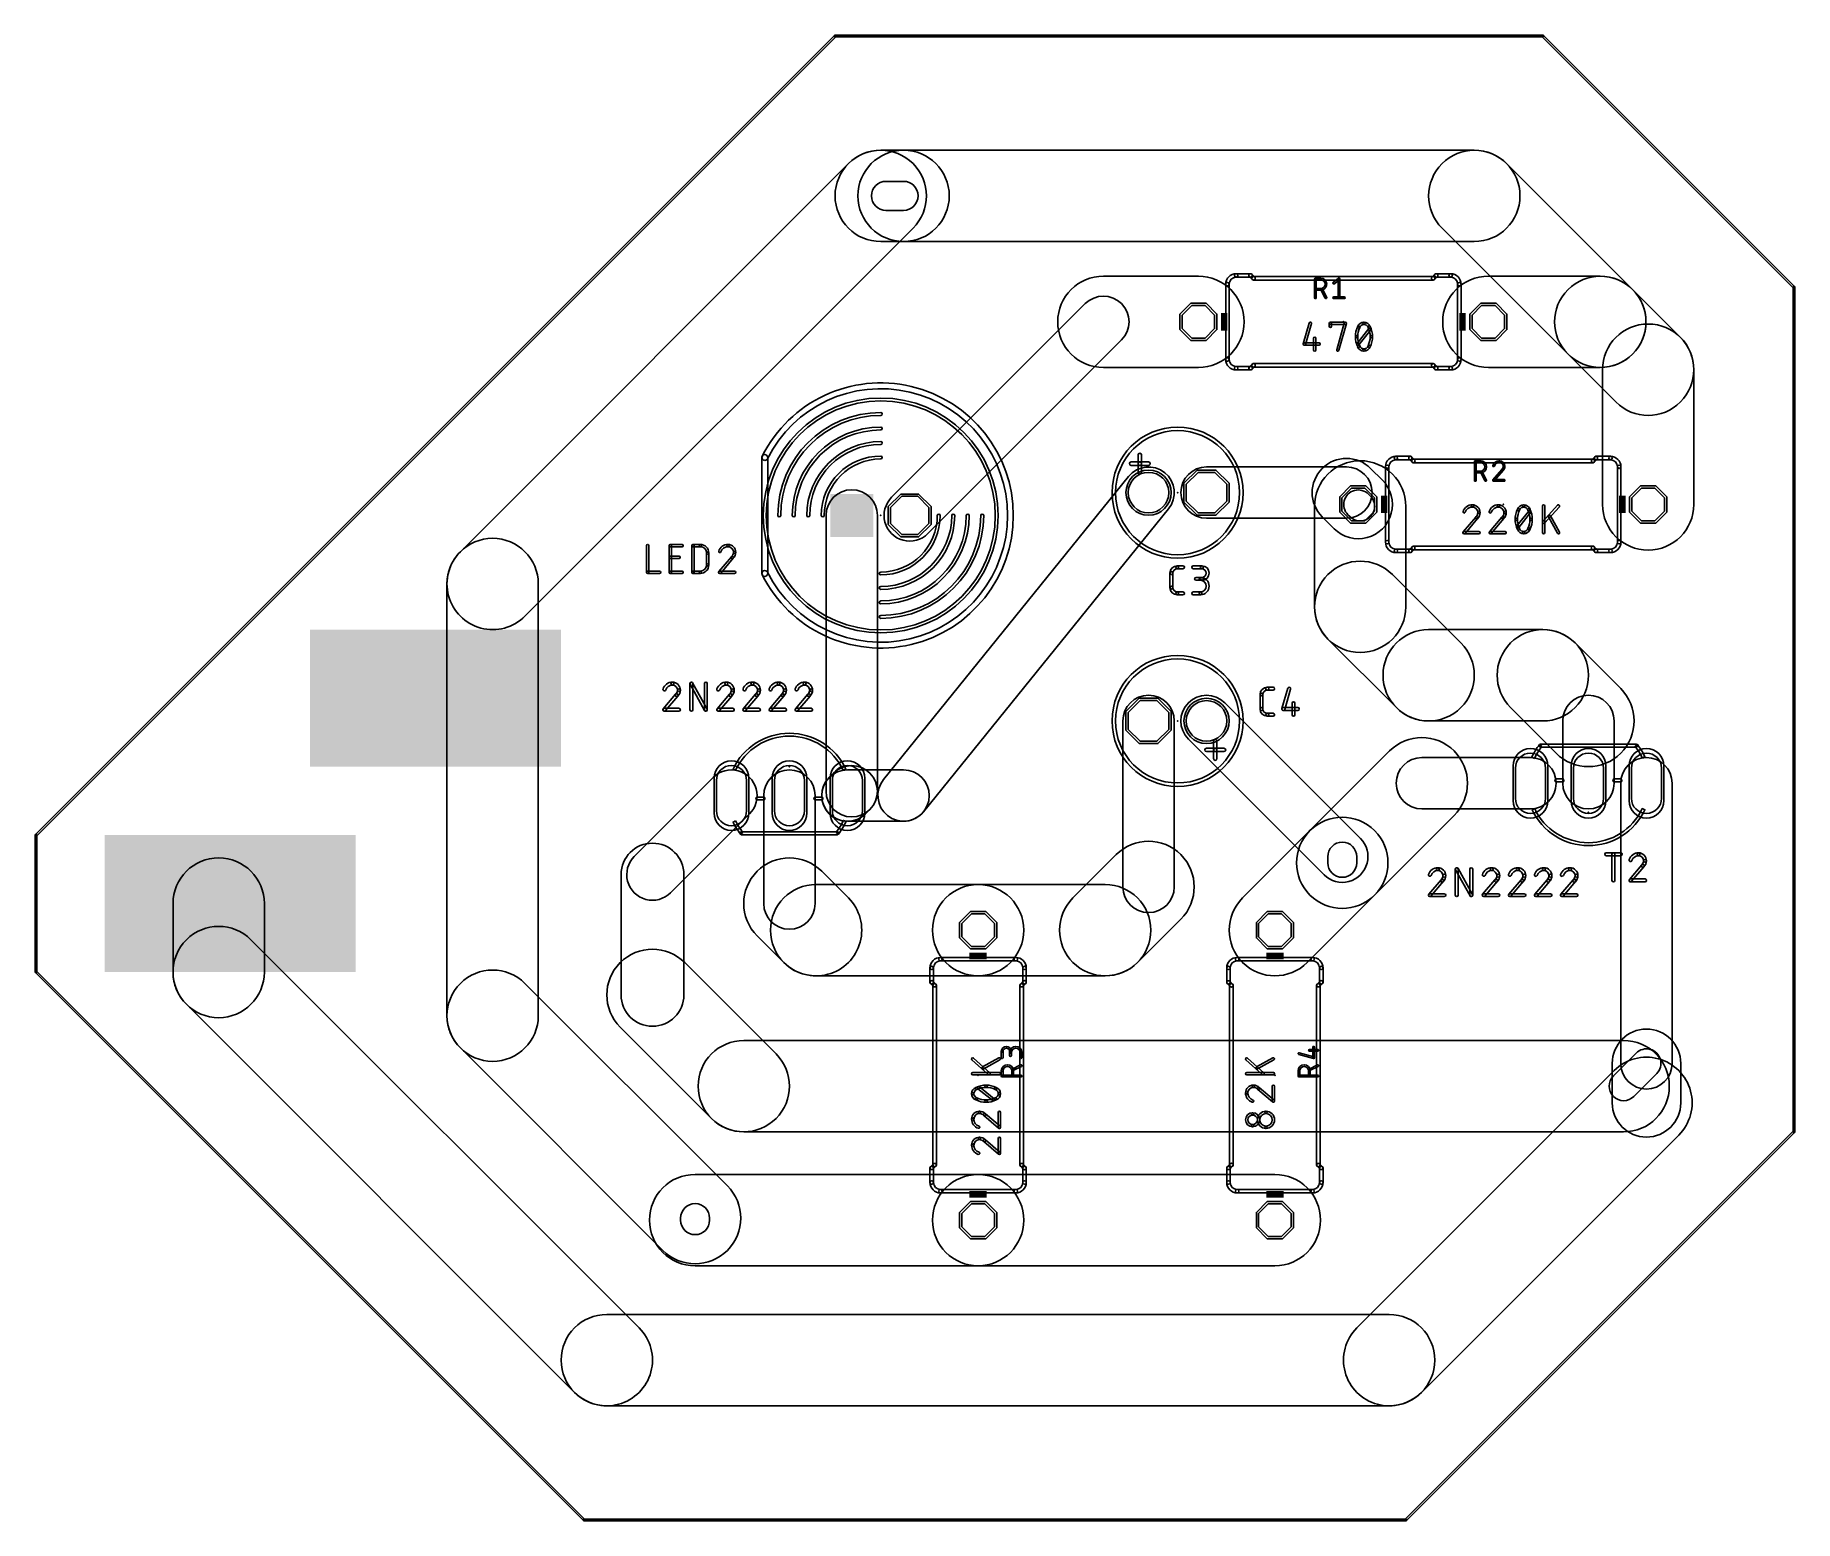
# Model space of a CAD drawing. Extents: x -24 to 53, y -17 to 48.
import ezdxf

# ---------------------------------------------------------------- set-up
doc = ezdxf.new("R2010")
doc.units = 0
for name, color, linetype in [('16', 132, 'CONTINUOUS'), ('17', 122, 'CONTINUOUS'), ('20', 31, 'CONTINUOUS'), ('21', 251, 'CONTINUOUS'), ('23', 53, 'CONTINUOUS'), ('25', 251, 'CONTINUOUS'), ('27', 251, 'CONTINUOUS'), ('29', 251, 'CONTINUOUS'), ('30', 251, 'CONTINUOUS')]:
    doc.layers.add(name, color=color, linetype=linetype)

# ---------------------------------------------------------------- blocks, each defined once
blk = doc.blocks.new('RECT')
blk.add_solid([(-0.5, -0.5), (0.5, -0.5), (-0.5, 0.5), (0.5, 0.5)])
blk = doc.blocks.new('ROUNDP')
blk.add_circle((0, 0), 0.5)
blk = doc.blocks.new('OCTAGONP')
blk.add_lwpolyline([(-0.5, -0.2071), (-0.5, 0.2071), (-0.2071, 0.5), (0.2071, 0.5), (0.5, 0.2071), (0.5, -0.2071), (0.2071, -0.5), (-0.2071, -0.5)], close=True)
blk = doc.blocks.new('SQUAREP')
blk.add_solid([(-0.5, -0.5), (0.5, -0.5), (-0.5, 0.5), (0.5, 0.5)])
blk = doc.blocks.new('LONGP100')
blk.add_lwpolyline([(-0.5, -0.5), (0.5, -0.5, 1), (0.5, 0.5), (-0.5, 0.5, 1)], format="xyb", close=True)

msp = doc.modelspace()

# ---------------------------------------------------------------- linework, layer by layer
at = {"layer": '16'}
for points in [[(11.5858, 42.4142), (-5.4142, 25.4142, 1), (-2.5858, 22.5858), (14.4142, 39.5858, 1)], [(14, 43), (13, 43, 1), (13, 39), (14, 39, 1)], [(39, 43), (14, 43, 1), (14, 39), (39, 39, 1)], [(37.5858, 39.5858), (43.1033, 34.0683, 1), (45.9317, 36.8967), (40.4142, 42.4142, 1)], [(13.228, 40.365), (14, 40.365, 1), (14, 41.635), (13.228, 41.635, 1)], [(26.9145, 37.4825), (22.7525, 37.4825, 1), (22.7525, 33.4825), (26.9145, 33.4825, 1)], [(39.6145, 33.4825), (44.5175, 33.4825, 1), (44.5175, 37.4825), (39.6145, 37.4825, 1)], [(43.1033, 34.0683), (45.2003, 31.9713, 1), (48.0287, 34.7997), (45.9317, 36.8967, 1)], [(21.957, 36.278), (13.4745, 27.7955, 1), (15.0655, 26.2045), (23.548, 34.687, 1)], [(44.6145, 33.3855), (44.6145, 27.4825, 1), (48.6145, 27.4825), (48.6145, 33.3855, 1)], [(32.3363, 26.9393), (32.8538, 26.4218, 1), (34.9752, 28.5432), (34.4577, 29.0607, 1)], [(32, 27.397), (32, 23, 1), (36, 23), (36, 27.397, 1)], [(14.8748, 14.0226), (25.6048, 27.2926, 1), (23.8552, 28.7074), (13.1252, 15.4374, 1)], [(27.27, 26.875), (33.397, 26.875, 1), (33.397, 29.125), (27.27, 29.125, 1)], [(10.605, 27), (10.605, 14.92, 1), (12.855, 14.92), (12.855, 27, 1)], [(33.4655, 27.0335), (33.551, 26.948, 1), (34.449, 27.846), (34.3635, 27.9315, 1)], [(-6, 24), (-6, 5.088, 1), (-2, 5.088), (-2, 24, 1)], [(32.5858, 21.5858), (35.5858, 18.5858, 1), (38.4142, 21.4142), (35.4142, 24.4142, 1)], [(37, 18), (42, 18, 1), (42, 22), (37, 22, 1)], [(45.4142, 19.4142), (43.4142, 21.4142, 1), (40.5858, 18.5858), (42.5858, 16.5858, 1)], [(23.605, 18), (23.605, 10.73, 1), (25.855, 10.73), (25.855, 18, 1)], [(26.4745, 17.2045), (32.4205, 11.2585, 1), (34.0115, 12.8495), (28.0655, 18.7955, 1)], [(45.125, 15.27), (45.125, 18, 1), (42.875, 18), (42.875, 15.27, 1)], [(34.6302, 10.3698), (38.1162, 13.8558, 1), (35.2878, 16.6842), (31.8018, 13.1982, 1)], [(36.702, 14.145), (41.46, 14.145, 1), (41.46, 16.395), (36.702, 16.395, 1)], [(45.415, 15.27), (45.415, 3, 1), (47.665, 3), (47.665, 15.27, 1)], [(5.6645, 15.5255), (2.2045, 12.0655, 1), (3.7955, 10.4745), (7.2555, 13.9345, 1)], [(7.875, 14.73), (7.875, 10, 1), (10.125, 10), (10.125, 14.73, 1)], [(10.9345, 15.7155), (10.7445, 15.5255, 1), (12.3355, 13.9345), (12.5255, 14.1245, 1)], [(11.54, 13.605), (14, 13.605, 1), (14, 15.855), (11.54, 15.855, 1)], [(31.6787, 7.4183), (34.6302, 10.3698, 1), (31.8018, 13.1982), (28.8503, 10.2467, 1)], [(1.625, 11.27), (1.625, 6, 1), (4.375, 6), (4.375, 11.27, 1)], [(23.3158, 12.1442), (21.4183, 10.2467, 1), (24.2467, 7.4183), (26.1442, 9.3158, 1)], [(32.581, 12.054), (32.581, 11.784, 1), (33.851, 11.784), (33.851, 12.054, 1)], [(-14, 7), (-14, 10, 1), (-18, 10), (-18, 7, 1)], [(7.5858, 8.5858), (8.7533, 7.4183, 1), (11.5817, 10.2467), (10.4142, 11.4142, 1)], [(10.1675, 6.8325), (17.2645, 6.8325, 1), (17.2645, 10.8325), (10.1675, 10.8325, 1)], [(22.8325, 10.8325), (17.2645, 10.8325, 1), (17.2645, 6.8325), (22.8325, 6.8325, 1)], [(2.4142, -8.5858), (-14.5858, 8.4142, 1), (-17.4142, 5.5858), (-0.4142, -11.4142, 1)], [(1.5858, 4.5858), (5.5858, 0.5858, 1), (8.4142, 3.4142), (4.4142, 7.4142, 1)], [(-5.4142, 3.6738), (3.4533, -5.1937, 1), (6.2817, -2.3653), (-2.5858, 6.5022, 1)], [(7, 0), (45.54, 0, 1), (45.54, 4), (7, 4, 1)], [(45.04, 3), (45.04, 1.27, 1), (48.04, 1.27), (48.04, 3, 1)], [(45.1258, 2.6842), (33.8558, -8.5858, 1), (36.6842, -11.4142), (47.9542, -0.1442, 1)], [(45.989, 1.551), (46.989, 2.551, 1), (46.091, 3.449), (45.091, 2.449, 1)], [(4.8675, -5.8675), (17.2645, -5.8675, 1), (17.2645, -1.8675), (4.8675, -1.8675, 1)], [(30.2645, -1.8675), (17.2645, -1.8675, 1), (17.2645, -5.8675), (30.2645, -5.8675, 1)], [(4.2325, -3.7795), (4.2325, -3.8675, 1), (5.5025, -3.8675), (5.5025, -3.7795, 1)], [(35.27, -8), (1, -8, 1), (1, -12), (35.27, -12, 1)]]:
    msp.add_lwpolyline(points, format="xyb", close=True, dxfattribs=at)
at = {"layer": '20'}
for points in [[(10.9731, 48.0269), (-24.0269, 13.0269, 1), (-23.9731, 12.9731), (11.0269, 47.9731, 1)], [(42, 48.0381), (11, 48.0381, 1), (11, 47.9619), (42, 47.9619, 1)], [(53.0269, 37.0269), (42.0269, 48.0269, 1), (41.9731, 47.9731), (52.9731, 36.9731, 1)], [(53.0381, 0), (53.0381, 37, 1), (52.9619, 37), (52.9619, 0, 1)], [(-24.0381, 13), (-24.0381, 7, 1), (-23.9619, 7), (-23.9619, 13, 1)], [(-24.0269, 6.9731), (-0.0269, -17.0269, 1), (0.0269, -16.9731), (-23.9731, 7.0269, 1)], [(36.0269, -17.0269), (53.0269, -0.0269, 1), (52.9731, 0.0269), (35.9731, -16.9731, 1)], [(0, -17.0381), (36, -17.0381, 1), (36, -16.9619), (0, -16.9619, 1)]]:
    msp.add_lwpolyline(points, format="xyb", close=True, dxfattribs=at)
at = {"layer": '21'}
for points in [[(28.5655, 37.4383, 1), (28.5655, 37.5907, 0.4142), (28.1083, 37.1335, 1), (28.2607, 37.1335, -0.4142)], [(28.1083, 37.1335), (28.1083, 33.8315, 1), (28.2607, 33.8315), (28.2607, 37.1335, 1)], [(28.5655, 37.4383), (29.2005, 37.4383, 1), (29.2005, 37.5907), (28.5655, 37.5907, 1)], [(29.3814, 37.4414), (29.2544, 37.5684, 1), (29.1466, 37.4606), (29.2736, 37.3336, 1)], [(29.3275, 37.3113), (37.2015, 37.3113, 1), (37.2015, 37.4637), (29.3275, 37.4637, 1)], [(37.2554, 37.3336), (37.3824, 37.4606, 1), (37.2746, 37.5684), (37.1476, 37.4414, 1)], [(37.9635, 37.5907), (37.3285, 37.5907, 1), (37.3285, 37.4383), (37.9635, 37.4383, 1)], [(38.2683, 37.1335, 1), (38.4207, 37.1335, 0.4142), (37.9635, 37.5907, 1), (37.9635, 37.4383, -0.4142)], [(38.4207, 33.8315), (38.4207, 37.1335, 1), (38.2683, 37.1335), (38.2683, 33.8315, 1)], [(28.2607, 33.8315, 1), (28.1083, 33.8315, 0.4142), (28.5655, 33.3743, 1), (28.5655, 33.5267, -0.4142)], [(28.5655, 33.3743), (29.2005, 33.3743, 1), (29.2005, 33.5267), (28.5655, 33.5267, 1)], [(29.2736, 33.6314), (29.1466, 33.5044, 1), (29.2544, 33.3966), (29.3814, 33.5236, 1)], [(29.3275, 33.5013), (37.2015, 33.5013, 1), (37.2015, 33.6537), (29.3275, 33.6537, 1)], [(37.1476, 33.5236), (37.2746, 33.3966, 1), (37.3824, 33.5044), (37.2554, 33.6314, 1)], [(37.9635, 33.5267), (37.3285, 33.5267, 1), (37.3285, 33.3743), (37.9635, 33.3743, 1)], [(37.9635, 33.5267, 1), (37.9635, 33.3743, 0.4142), (38.4207, 33.8315, 1), (38.2683, 33.8315, -0.4142)], [(8.0336, 24.5168, 1), (7.8064, 24.4032, 4.2361), (7.8064, 29.5968, 1), (8.0336, 29.4832, -4.2361)], [(13, 31.3815, 1), (13, 31.5085, 0.4142), (8.4915, 27, 1), (8.6185, 27, -0.4142)], [(13, 30.7465, 1), (13, 30.8735, 0.4142), (9.1265, 27, 1), (9.2535, 27, -0.4142)], [(13, 30.1115, 1), (13, 30.2385, 0.4142), (9.7615, 27, 1), (9.8885, 27, -0.4142)], [(8.047, 24.46), (8.047, 29.54, 1), (7.793, 29.54), (7.793, 24.46, 1)], [(13, 29.4765, 1), (13, 29.6035, 0.4142), (10.3965, 27, 1), (10.5235, 27, -0.4142)], [(23.968, 29.1938), (24.349, 29.1938, 1), (24.349, 29.3462), (23.968, 29.3462, 1)], [(24.4252, 29.27), (24.4252, 29.651, 1), (24.2728, 29.651), (24.2728, 29.27, 1)], [(24.4252, 28.889), (24.4252, 29.27, 1), (24.2728, 29.27), (24.2728, 28.889, 1)], [(24.349, 29.1938), (24.73, 29.1938, 1), (24.73, 29.3462), (24.349, 29.3462, 1)], [(35.5655, 29.4383, 1), (35.5655, 29.5907, 0.4142), (35.1083, 29.1335, 1), (35.2607, 29.1335, -0.4142)], [(35.5655, 29.4383), (36.2005, 29.4383, 1), (36.2005, 29.5907), (35.5655, 29.5907, 1)], [(36.3814, 29.4414), (36.2544, 29.5684, 1), (36.1466, 29.4606), (36.2736, 29.3336, 1)], [(36.3275, 29.3113), (44.2015, 29.3113, 1), (44.2015, 29.4637), (36.3275, 29.4637, 1)], [(44.2554, 29.3336), (44.3824, 29.4606, 1), (44.2746, 29.5684), (44.1476, 29.4414, 1)], [(44.9635, 29.5907), (44.3285, 29.5907, 1), (44.3285, 29.4383), (44.9635, 29.4383, 1)], [(45.2683, 29.1335, 1), (45.4207, 29.1335, 0.4142), (44.9635, 29.5907, 1), (44.9635, 29.4383, -0.4142)], [(35.1083, 29.1335), (35.1083, 25.8315, 1), (35.2607, 25.8315), (35.2607, 29.1335, 1)], [(45.4207, 25.8315), (45.4207, 29.1335, 1), (45.2683, 29.1335), (45.2683, 25.8315, 1)], [(13, 22.6185, 1), (13, 22.4915, 0.4142), (17.5085, 27, 1), (17.3815, 27, -0.4142)], [(13, 23.2535, 1), (13, 23.1265, 0.4142), (16.8735, 27, 1), (16.7465, 27, -0.4142)], [(13, 23.8885, 1), (13, 23.7615, 0.4142), (16.2385, 27, 1), (16.1115, 27, -0.4142)], [(13, 24.5235, 1), (13, 24.3965, 0.4142), (15.6035, 27, 1), (15.4765, 27, -0.4142)], [(35.2607, 25.8315, 1), (35.1083, 25.8315, 0.4142), (35.5655, 25.3743, 1), (35.5655, 25.5267, -0.4142)], [(35.5655, 25.3743), (36.2005, 25.3743, 1), (36.2005, 25.5267), (35.5655, 25.5267, 1)], [(36.2736, 25.6314), (36.1466, 25.5044, 1), (36.2544, 25.3966), (36.3814, 25.5236, 1)], [(36.3275, 25.5013), (44.2015, 25.5013, 1), (44.2015, 25.6537), (36.3275, 25.6537, 1)], [(44.1476, 25.5236), (44.2746, 25.3966, 1), (44.3824, 25.5044), (44.2554, 25.6314, 1)], [(44.9635, 25.5267), (44.3285, 25.5267, 1), (44.3285, 25.3743), (44.9635, 25.3743, 1)], [(44.9635, 25.5267, 1), (44.9635, 25.3743, 0.4142), (45.4207, 25.8315, 1), (45.2683, 25.8315, -0.4142)], [(11.3555, 15.8389), (11.4705, 15.8929, 0.6345), (6.5295, 15.8929), (6.6445, 15.8389, -0.6345)], [(27.5748, 17.111), (27.5748, 16.73, 1), (27.7272, 16.73), (27.7272, 17.111, 1)], [(41.9549, 16.8817), (41.8551, 16.9603, 0.0595), (41.5176, 16.4083), (41.633, 16.3553, -0.0595)], [(46.095, 16.9845), (41.905, 16.9845, 1), (41.905, 16.8575), (46.095, 16.8575, 1)], [(46.356, 16.3789), (46.471, 16.4329, 0.057), (46.1449, 16.9603), (46.0451, 16.8817, -0.057)], [(27.651, 16.8062), (27.27, 16.8062, 1), (27.27, 16.6538), (27.651, 16.6538, 1)], [(28.032, 16.8062), (27.651, 16.8062, 1), (27.651, 16.6538), (28.032, 16.6538, 1)], [(27.5748, 16.73), (27.5748, 16.349, 1), (27.7272, 16.349), (27.7272, 16.73, 1)], [(42.596, 15.3335), (42.864, 15.3335, 1), (42.864, 15.4605), (42.596, 15.4605, 1)], [(45.136, 15.3335), (45.404, 15.3335, 1), (45.404, 15.4605), (45.136, 15.4605, 1)], [(7.864, 14.6665), (7.596, 14.6665, 1), (7.596, 14.5395), (7.864, 14.5395, 1)], [(10.404, 14.6665), (10.136, 14.6665, 1), (10.136, 14.5395), (10.404, 14.5395, 1)], [(41.6445, 14.1611), (41.5295, 14.1071, 0.6345), (46.4705, 14.1071), (46.3555, 14.1611, -0.6345)], [(6.644, 13.6211), (6.529, 13.5671, 0.057), (6.8551, 13.0397), (6.9549, 13.1183, -0.057)], [(6.905, 13.0155), (11.095, 13.0155, 1), (11.095, 13.1425), (6.905, 13.1425, 1)], [(11.0451, 13.1183), (11.1449, 13.0397, 0.0595), (11.4824, 13.5917), (11.367, 13.6447, -0.0595)], [(15.6135, 7.4863, 1), (15.6135, 7.6387, 0.4142), (15.1563, 7.1815, 1), (15.3087, 7.1815, -0.4142)], [(15.1563, 7.1815), (15.1563, 6.5465, 1), (15.3087, 6.5465), (15.3087, 7.1815, 1)], [(18.9155, 7.6387), (15.6135, 7.6387, 1), (15.6135, 7.4863), (18.9155, 7.4863, 1)], [(19.2203, 7.1815, 1), (19.3727, 7.1815, 0.4142), (18.9155, 7.6387, 1), (18.9155, 7.4863, -0.4142)], [(19.2203, 7.1815), (19.2203, 6.5465, 1), (19.3727, 6.5465), (19.3727, 7.1815, 1)], [(28.6135, 7.4863, 1), (28.6135, 7.6387, 0.4142), (28.1563, 7.1815, 1), (28.3087, 7.1815, -0.4142)], [(28.1563, 7.1815), (28.1563, 6.5465, 1), (28.3087, 6.5465), (28.3087, 7.1815, 1)], [(31.9155, 7.6387), (28.6135, 7.6387, 1), (28.6135, 7.4863), (31.9155, 7.4863, 1)], [(32.2203, 7.1815, 1), (32.3727, 7.1815, 0.4142), (31.9155, 7.6387, 1), (31.9155, 7.4863, -0.4142)], [(32.2203, 7.1815), (32.2203, 6.5465, 1), (32.3727, 6.5465), (32.3727, 7.1815, 1)], [(15.4134, 6.4734), (15.2864, 6.6004, 1), (15.1786, 6.4926), (15.3056, 6.3656, 1)], [(15.2833, 6.4195), (15.2833, -1.4545, 1), (15.4357, -1.4545), (15.4357, 6.4195, 1)], [(19.2234, 6.3656), (19.3504, 6.4926, 1), (19.2426, 6.6004), (19.1156, 6.4734, 1)], [(19.0933, 6.4195), (19.0933, -1.4545, 1), (19.2457, -1.4545), (19.2457, 6.4195, 1)], [(28.4134, 6.4734), (28.2864, 6.6004, 1), (28.1786, 6.4926), (28.3056, 6.3656, 1)], [(28.2833, 6.4195), (28.2833, -1.4545, 1), (28.4357, -1.4545), (28.4357, 6.4195, 1)], [(32.2234, 6.3656), (32.3504, 6.4926, 1), (32.2426, 6.6004), (32.1156, 6.4734, 1)], [(32.0933, 6.4195), (32.0933, -1.4545, 1), (32.2457, -1.4545), (32.2457, 6.4195, 1)], [(15.3056, -1.4006), (15.1786, -1.5276, 1), (15.2864, -1.6354), (15.4134, -1.5084, 1)], [(15.3087, -2.2165), (15.3087, -1.5815, 1), (15.1563, -1.5815), (15.1563, -2.2165, 1)], [(19.1156, -1.5084), (19.2426, -1.6354, 1), (19.3504, -1.5276), (19.2234, -1.4006, 1)], [(19.3727, -2.2165), (19.3727, -1.5815, 1), (19.2203, -1.5815), (19.2203, -2.2165, 1)], [(28.3056, -1.4006), (28.1786, -1.5276, 1), (28.2864, -1.6354), (28.4134, -1.5084, 1)], [(28.3087, -2.2165), (28.3087, -1.5815, 1), (28.1563, -1.5815), (28.1563, -2.2165, 1)], [(32.1156, -1.5084), (32.2426, -1.6354, 1), (32.3504, -1.5276), (32.2234, -1.4006, 1)], [(32.3727, -2.2165), (32.3727, -1.5815, 1), (32.2203, -1.5815), (32.2203, -2.2165, 1)], [(15.3087, -2.2165, 1), (15.1563, -2.2165, 0.4142), (15.6135, -2.6737, 1), (15.6135, -2.5213, -0.4142)], [(18.9155, -2.5213, 1), (18.9155, -2.6737, 0.4142), (19.3727, -2.2165, 1), (19.2203, -2.2165, -0.4142)], [(28.3087, -2.2165, 1), (28.1563, -2.2165, 0.4142), (28.6135, -2.6737, 1), (28.6135, -2.5213, -0.4142)], [(31.9155, -2.5213, 1), (31.9155, -2.6737, 0.4142), (32.3727, -2.2165, 1), (32.2203, -2.2165, -0.4142)], [(15.6135, -2.6737), (18.9155, -2.6737, 1), (18.9155, -2.5213), (15.6135, -2.5213, 1)], [(28.6135, -2.6737), (31.9155, -2.6737, 1), (31.9155, -2.5213), (28.6135, -2.5213, 1)]]:
    msp.add_lwpolyline(points, format="xyb", close=True, dxfattribs=at)
for centre, radius in [((13, 27), 5.1435), ((13, 27), 5.0165), ((26, 28), 2.8702), ((26, 28), 2.7178), ((26, 18), 2.8702), ((26, 18), 2.7178)]:
    msp.add_circle(centre, radius, dxfattribs=at)
at = {"layer": '23'}
for p in [(33.2645, 35.4825), (26, 28), (13, 27), (40.2645, 27.4825), (26, 18), (9, 16), (44, 14), (17.2645, 2.4825), (30.2645, 2.4825)]:
    msp.add_point(p, dxfattribs=at)
at = {"layer": '25'}
for points in [[(32.0787, 36.5366), (32.0787, 37.3604, 1), (32.0025, 37.3604), (32.0025, 36.5366, 1)], [(32.0406, 37.3223), (32.2694, 37.3223, 1), (32.2694, 37.3985), (32.0406, 37.3985, 1)], [(32.2694, 36.9408, 1), (32.2694, 36.8646, 1), (32.2694, 37.3985, 1), (32.2694, 37.3223, -1)], [(32.869, 37.1476), (33.0979, 37.3306, 1), (33.0503, 37.3902), (32.8214, 37.2071, 1)], [(33.036, 37.3604), (33.036, 36.5366, 1), (33.1122, 36.5366), (33.1122, 37.3604, 1)], [(32.2694, 36.9408), (32.0406, 36.9408, 1), (32.0406, 36.8646), (32.2694, 36.8646, 1)], [(32.5323, 36.5536), (32.3493, 36.9198, 1), (32.2811, 36.8857), (32.4642, 36.5196, 1)], [(32.8452, 36.4985), (33.3029, 36.4985, 1), (33.3029, 36.5747), (32.8452, 36.5747, 1)], [(39.0787, 28.5366), (39.0787, 29.3604, 1), (39.0025, 29.3604), (39.0025, 28.5366, 1)], [(39.0406, 29.3223), (39.2694, 29.3223, 1), (39.2694, 29.3985), (39.0406, 29.3985, 1)], [(39.2694, 28.9408, 1), (39.2694, 28.8646, 1), (39.2694, 29.3985, 1), (39.2694, 29.3223, -1)], [(40.0969, 29.3223, 1), (40.0969, 29.3985, 0.3252), (39.809, 29.1891, 1), (39.8815, 29.1656, -0.3252)], [(40.2648, 29.1545, 1), (40.341, 29.1545, 0.4142), (40.0969, 29.3985, 1), (40.0969, 29.3223, -0.4142)], [(39.2694, 28.9408), (39.0406, 28.9408, 1), (39.0406, 28.8646), (39.2694, 28.8646, 1)], [(39.5323, 28.5536), (39.3493, 28.9198, 1), (39.2811, 28.8857), (39.4642, 28.5196, 1)], [(40.2052, 29.0189), (39.8162, 28.5613, 1), (39.8743, 28.5119), (40.2633, 28.9696, 1)], [(39.8452, 28.4985), (40.3029, 28.4985, 1), (40.3029, 28.5747), (39.8452, 28.5747, 1)], [(40.208, 29.0219, 1), (40.2605, 28.9667, 0.2053), (40.341, 29.1544, 1), (40.2648, 29.1545, -0.2053)], [(2.7393, 25.6792), (2.7393, 24.5108, 1), (2.8409, 24.5108), (2.8409, 25.6792, 1)], [(3.8315, 24.5108), (3.8315, 25.6792, 1), (3.7299, 25.6792), (3.7299, 24.5108, 1)], [(3.7807, 25.6284), (4.2999, 25.6284, 1), (4.2999, 25.73), (3.7807, 25.73, 1)], [(4.8198, 24.5108), (4.8198, 25.6792, 1), (4.7182, 25.6792), (4.7182, 24.5108, 1)], [(4.769, 25.6284), (5.0935, 25.6284, 1), (5.0935, 25.73), (4.769, 25.73, 1)], [(5.3673, 25.3546, 1), (5.4689, 25.3546, 0.4142), (5.0935, 25.73, 1), (5.0935, 25.6284, -0.4142)], [(6.3071, 25.6284, 1), (6.3071, 25.73, 0.3252), (5.9018, 25.4352, 1), (5.9984, 25.4039, -0.3252)], [(6.5484, 25.3871, 1), (6.65, 25.3871, 0.4142), (6.3071, 25.73, 1), (6.3071, 25.6284, -0.4142)], [(6.4668, 25.1967, 1), (6.5369, 25.1231, 0.2053), (6.65, 25.3871, 1), (6.5484, 25.3871, -0.2053)], [(3.7807, 25.1091), (4.1701, 25.1091, 1), (4.1701, 25.2107), (3.7807, 25.2107, 1)], [(5.0935, 24.5616, 1), (5.0935, 24.46, 0.4142), (5.4689, 24.8354, 1), (5.3673, 24.8354, -0.4142)], [(5.3673, 25.3546), (5.3673, 24.8354, 1), (5.4689, 24.8354), (5.4689, 25.3546, 1)], [(6.4631, 25.1928), (5.9114, 24.5437, 1), (5.9888, 24.4779), (6.5405, 25.127, 1)], [(25.9845, 24.667, 1), (25.9845, 24.794, 0.4142), (25.667, 24.4765, 1), (25.794, 24.4765, -0.4142)], [(25.9845, 24.667), (26.2385, 24.667, 1), (26.2385, 24.794), (25.9845, 24.794, 1)], [(26.6867, 24.667), (27.0677, 24.667, 1), (27.0677, 24.794), (26.6867, 24.794, 1)], [(27.0677, 24.286, 1), (27.0677, 24.159, 1), (27.0677, 24.794, 1), (27.0677, 24.667, -1)], [(2.7901, 24.46), (3.3093, 24.46, 1), (3.3093, 24.5616), (2.7901, 24.5616, 1)], [(4.2999, 24.5616), (3.7807, 24.5616, 1), (3.7807, 24.46), (4.2999, 24.46, 1)], [(5.0935, 24.5616), (4.769, 24.5616, 1), (4.769, 24.46), (5.0935, 24.46, 1)], [(5.9501, 24.46), (6.5992, 24.46, 1), (6.5992, 24.5616), (5.9501, 24.5616, 1)], [(25.794, 23.8415), (25.794, 24.4765, 1), (25.667, 24.4765), (25.667, 23.8415, 1)], [(25.794, 23.8415, 1), (25.667, 23.8415, 0.4142), (25.9845, 23.524, 1), (25.9845, 23.651, -0.4142)], [(27.0677, 24.286), (26.8137, 24.286, 1), (26.8137, 24.159), (27.0677, 24.159, 1)], [(27.0042, 23.651, 1), (27.0042, 23.524, 1), (27.0042, 24.286, 1), (27.0042, 24.159, -1)], [(26.2385, 23.651), (25.9845, 23.651, 1), (25.9845, 23.524), (26.2385, 23.524, 1)], [(26.6867, 23.524), (27.0042, 23.524, 1), (27.0042, 23.651), (26.6867, 23.651, 1)], [(29.9323, 19.349, 1), (29.9323, 19.476, 0.4142), (29.6148, 19.1585, 1), (29.7418, 19.1585, -0.4142)], [(29.9323, 19.349), (30.1863, 19.349, 1), (30.1863, 19.476), (29.9323, 19.476, 1)], [(30.8274, 19.4299), (30.5734, 18.5409, 1), (30.6956, 18.5061), (30.9496, 19.3951, 1)], [(29.7418, 18.5235), (29.7418, 19.1585, 1), (29.6148, 19.1585), (29.6148, 18.5235, 1)], [(29.7418, 18.5235, 1), (29.6148, 18.5235, 0.4142), (29.9323, 18.206, 1), (29.9323, 18.333, -0.4142)], [(30.6345, 18.46), (31.2695, 18.46, 1), (31.2695, 18.587), (30.6345, 18.587, 1)], [(31.0155, 18.7775), (31.0155, 18.2695, 1), (31.1425, 18.2695), (31.1425, 18.7775, 1)], [(30.1863, 18.333), (29.9323, 18.333, 1), (29.9323, 18.206), (30.1863, 18.206, 1)], [(44.7747, 12.095), (45.4097, 12.095, 1), (45.4097, 12.222), (44.7747, 12.222, 1)], [(45.1557, 11.0155), (45.1557, 12.1585, 1), (45.0287, 12.1585), (45.0287, 11.0155, 1)], [(46.1907, 12.095, 1), (46.1908, 12.222, 0.3252), (45.7811, 11.9241, 1), (45.9019, 11.8849, -0.3252)], [(46.3329, 11.6916), (45.7931, 11.0566, 1), (45.8899, 10.9744), (46.4296, 11.6094, 1)], [(46.413, 11.8727, 1), (46.54, 11.8727, 0.4142), (46.1908, 12.222, 1), (46.1908, 12.095, -0.4142)], [(46.3375, 11.6965, 1), (46.425, 11.6045, 0.2053), (46.54, 11.8728, 1), (46.413, 11.8727, -0.2053)], [(45.8415, 10.952), (46.4765, 10.952, 1), (46.4765, 11.079), (45.8415, 11.079, 1)], [(18.6466, 3.5233, 1), (18.7228, 3.5233, 1), (18.2805, 3.5233, 1), (18.3567, 3.5233, -1)], [(18.3567, 3.2487), (18.3567, 3.5233, 1), (18.2805, 3.5233), (18.2805, 3.2487, 1)], [(19.1043, 3.4776, 1), (19.1805, 3.4776, 1), (18.6466, 3.4776, 1), (18.7228, 3.4776, -1)], [(18.6466, 3.5233), (18.6466, 3.3403, 1), (18.7228, 3.3403), (18.7228, 3.5233, 1)], [(19.1805, 3.2487), (19.1805, 3.4776, 1), (19.1043, 3.4776), (19.1043, 3.2487, 1)], [(31.3081, 3.3952), (31.9489, 3.2121, 1), (31.9698, 3.2854), (31.3291, 3.4684, 1)], [(31.7763, 3.531), (32.1424, 3.531, 1), (32.1424, 3.6072), (31.7763, 3.6072, 1)], [(31.9974, 3.2487), (31.9974, 3.7064, 1), (31.9212, 3.7064), (31.9212, 3.2487, 1)], [(18.7382, 2.6729, 1), (18.8144, 2.6729, 1), (18.2805, 2.6729, 1), (18.3567, 2.6729, -1)], [(18.3567, 2.4441), (18.3567, 2.6729, 1), (18.2805, 2.6729), (18.2805, 2.4441, 1)], [(19.1424, 2.4822), (18.3186, 2.4822, 1), (18.3186, 2.406), (19.1424, 2.406, 1)], [(19.1254, 2.9358), (18.7592, 2.7528, 1), (18.7933, 2.6846), (19.1594, 2.8677, 1)], [(18.7382, 2.6729), (18.7382, 2.4441, 1), (18.8144, 2.4441), (18.8144, 2.6729, 1)], [(31.7382, 2.6729, 1), (31.8144, 2.6729, 1), (31.2805, 2.6729, 1), (31.3567, 2.6729, -1)], [(31.3567, 2.4441), (31.3567, 2.6729, 1), (31.2805, 2.6729), (31.2805, 2.4441, 1)], [(32.1424, 2.4822), (31.3186, 2.4822, 1), (31.3186, 2.406), (32.1424, 2.406, 1)], [(32.1254, 2.9358), (31.7592, 2.7528, 1), (31.7933, 2.6846), (32.1594, 2.8677, 1)], [(31.7382, 2.6729), (31.7382, 2.4441, 1), (31.8144, 2.4441), (31.8144, 2.6729, 1)]]:
    msp.add_lwpolyline(points, format="xyb", close=True, dxfattribs=at)
at = {"layer": '27'}
for points in [[(31.7641, 35.4297), (31.5045, 34.5209, 1), (31.6021, 34.493), (31.8618, 35.4017, 1)], [(32.7471, 35.2859), (32.7471, 35.4157, 1), (32.6455, 35.4157), (32.6455, 35.2859, 1)], [(32.6963, 35.3649), (33.3454, 35.3649, 1), (33.3454, 35.4665), (32.6963, 35.4665, 1)], [(33.2965, 35.4293), (32.9719, 34.2609, 1), (33.0698, 34.2337), (33.3944, 35.4021, 1)], [(34.1638, 35.3649, 1), (34.1638, 35.4665, 0.3205), (33.8886, 35.2699, 1), (33.9847, 35.2369, -0.3205)], [(34.343, 35.2369, 1), (34.4391, 35.2699, 0.3205), (34.1638, 35.4665, 1), (34.1638, 35.3649, -0.3205)], [(31.9569, 34.7666), (31.9569, 34.2473, 1), (32.0585, 34.2473), (32.0585, 34.7666, 1)], [(33.9823, 35.2312, 1), (33.891, 35.2757, 0.1139), (33.7885, 34.8315, 1), (33.8901, 34.8315, -0.1139)], [(33.8901, 34.8315, 1), (33.7885, 34.8315, 0.1139), (33.891, 34.3873, 1), (33.9823, 34.4318, -0.1139)], [(33.9439, 34.4752), (34.4632, 35.1243, 1), (34.3838, 35.1878), (33.8645, 34.5387, 1)], [(34.4376, 34.8315, 1), (34.5392, 34.8315, 0.1139), (34.4367, 35.2757, 1), (34.3454, 35.2312, -0.1139)], [(34.3454, 34.4318, 1), (34.4367, 34.3873, 0.1139), (34.5392, 34.8315, 1), (34.4376, 34.8315, -0.1139)], [(31.5533, 34.4561), (32.2024, 34.4561, 1), (32.2024, 34.5577), (31.5533, 34.5577, 1)], [(33.9847, 34.4261, 1), (33.8886, 34.3931, 0.3205), (34.1638, 34.1965, 1), (34.1638, 34.2981, -0.3205)], [(34.1638, 34.2981, 1), (34.1638, 34.1965, 0.3205), (34.4391, 34.3931, 1), (34.343, 34.4261, -0.3205)], [(38.9103, 27.3649, 1), (38.9103, 27.4665, 0.3252), (38.505, 27.1717, 1), (38.6016, 27.1404, -0.3252)], [(39.1516, 27.1236, 1), (39.2532, 27.1236, 0.4142), (38.9103, 27.4665, 1), (38.9103, 27.3649, -0.4142)], [(39.07, 26.9332, 1), (39.1401, 26.8596, 0.2053), (39.2532, 27.1236, 1), (39.1516, 27.1236, -0.2053)], [(40.0533, 27.3649, 1), (40.0533, 27.4665, 0.3252), (39.648, 27.1717, 1), (39.7446, 27.1404, -0.3252)], [(40.2946, 27.1236, 1), (40.3962, 27.1236, 0.4142), (40.0533, 27.4665, 1), (40.0533, 27.3649, -0.4142)], [(40.213, 26.9332, 1), (40.2831, 26.8596, 0.2053), (40.3962, 27.1236, 1), (40.2946, 27.1236, -0.2053)], [(40.9823, 27.2312, 1), (40.891, 27.2757, 0.1139), (40.7885, 26.8315, 1), (40.8901, 26.8315, -0.1139)], [(40.9439, 26.4752), (41.4632, 27.1243, 1), (41.3838, 27.1878), (40.8645, 26.5387, 1)], [(41.1638, 27.3649, 1), (41.1638, 27.4665, 0.3205), (40.8886, 27.2699, 1), (40.9847, 27.2369, -0.3205)], [(41.343, 27.2369, 1), (41.4391, 27.2699, 0.3205), (41.1638, 27.4665, 1), (41.1638, 27.3649, -0.3205)], [(41.4376, 26.8315, 1), (41.5392, 26.8315, 0.1139), (41.4367, 27.2757, 1), (41.3454, 27.2312, -0.1139)], [(42.0881, 26.2473), (42.0881, 27.4157, 1), (41.9865, 27.4157), (41.9865, 26.2473, 1)], [(42.6488, 27.4499), (41.9997, 26.7358, 1), (42.0749, 26.6675), (42.724, 27.3815, 1)], [(42.731, 26.2716), (42.3416, 26.9856, 1), (42.2524, 26.937), (42.6418, 26.223, 1)], [(39.0663, 26.9293), (38.5146, 26.2802, 1), (38.592, 26.2144), (39.1438, 26.8635, 1)], [(38.5533, 26.1965), (39.2024, 26.1965, 1), (39.2024, 26.2981), (38.5533, 26.2981, 1)], [(40.2093, 26.9293), (39.6576, 26.2802, 1), (39.735, 26.2144), (40.2867, 26.8635, 1)], [(39.6963, 26.1965), (40.3454, 26.1965, 1), (40.3454, 26.2981), (39.6963, 26.2981, 1)], [(40.8901, 26.8315, 1), (40.7885, 26.8315, 0.1139), (40.891, 26.3873, 1), (40.9823, 26.4318, -0.1139)], [(40.9847, 26.4261, 1), (40.8886, 26.3931, 0.3205), (41.1638, 26.1965, 1), (41.1638, 26.2981, -0.3205)], [(41.1638, 26.2981, 1), (41.1638, 26.1965, 0.3205), (41.4391, 26.3931, 1), (41.343, 26.4261, -0.3205)], [(41.3454, 26.4318, 1), (41.4367, 26.3873, 0.1139), (41.5392, 26.8315, 1), (41.4376, 26.8315, -0.1139)], [(3.8727, 19.571, 1), (3.8728, 19.698, 0.3252), (3.4631, 19.4001, 1), (3.5839, 19.3609, -0.3252)], [(4.095, 19.3488, 1), (4.222, 19.3488, 0.4142), (3.8728, 19.698, 1), (3.8728, 19.571, -0.4142)], [(4.0195, 19.1725, 1), (4.107, 19.0805, 0.2053), (4.222, 19.3488, 1), (4.095, 19.3487, -0.2053)], [(4.7681, 18.4915), (4.7681, 19.6345, 1), (4.6411, 19.6345), (4.6411, 18.4915, 1)], [(4.6491, 19.6037), (5.2841, 18.4607, 1), (5.3951, 18.5223), (4.7601, 19.6653, 1)], [(5.4031, 18.4915), (5.4031, 19.6345, 1), (5.2761, 19.6345), (5.2761, 18.4915, 1)], [(6.2349, 19.571, 1), (6.235, 19.698, 0.3252), (5.8253, 19.4001, 1), (5.9461, 19.3609, -0.3252)], [(6.4572, 19.3488, 1), (6.5842, 19.3488, 0.4142), (6.235, 19.698, 1), (6.235, 19.571, -0.4142)], [(6.3817, 19.1725, 1), (6.4692, 19.0805, 0.2053), (6.5842, 19.3488, 1), (6.4572, 19.3487, -0.2053)], [(7.3779, 19.571, 1), (7.378, 19.698, 0.3252), (6.9683, 19.4001, 1), (7.0891, 19.3609, -0.3252)], [(7.6002, 19.3488, 1), (7.7272, 19.3488, 0.4142), (7.378, 19.698, 1), (7.378, 19.571, -0.4142)], [(7.5247, 19.1725, 1), (7.6122, 19.0805, 0.2053), (7.7272, 19.3488, 1), (7.6002, 19.3487, -0.2053)], [(8.5209, 19.571, 1), (8.521, 19.698, 0.3252), (8.1113, 19.4001, 1), (8.2321, 19.3609, -0.3252)], [(8.7432, 19.3488, 1), (8.8702, 19.3488, 0.4142), (8.521, 19.698, 1), (8.521, 19.571, -0.4142)], [(8.6677, 19.1725, 1), (8.7552, 19.0805, 0.2053), (8.8702, 19.3488, 1), (8.7432, 19.3487, -0.2053)], [(9.6639, 19.571, 1), (9.664, 19.698, 0.3252), (9.2543, 19.4001, 1), (9.3751, 19.3609, -0.3252)], [(9.8862, 19.3488, 1), (10.0132, 19.3488, 0.4142), (9.6639, 19.698, 1), (9.6639, 19.571, -0.4142)], [(9.8107, 19.1725, 1), (9.8982, 19.0805, 0.2053), (10.0132, 19.3488, 1), (9.8862, 19.3487, -0.2053)], [(4.0149, 19.1676), (3.4751, 18.5326, 1), (3.5719, 18.4504), (4.1116, 19.0854, 1)], [(3.5235, 18.428), (4.1585, 18.428, 1), (4.1585, 18.555), (3.5235, 18.555, 1)], [(6.3771, 19.1676), (5.8373, 18.5326, 1), (5.9341, 18.4504), (6.4738, 19.0854, 1)], [(5.8857, 18.428), (6.5207, 18.428, 1), (6.5207, 18.555), (5.8857, 18.555, 1)], [(7.5201, 19.1676), (6.9803, 18.5326, 1), (7.0771, 18.4504), (7.6168, 19.0854, 1)], [(7.0287, 18.428), (7.6637, 18.428, 1), (7.6637, 18.555), (7.0287, 18.555, 1)], [(8.6631, 19.1676), (8.1233, 18.5326, 1), (8.2201, 18.4504), (8.7598, 19.0854, 1)], [(8.1717, 18.428), (8.8067, 18.428, 1), (8.8067, 18.555), (8.1717, 18.555, 1)], [(9.8061, 19.1676), (9.2663, 18.5326, 1), (9.3631, 18.4504), (9.9028, 19.0854, 1)], [(9.3147, 18.428), (9.9497, 18.428, 1), (9.9497, 18.555), (9.3147, 18.555, 1)], [(37.3995, 11.445, 1), (37.3996, 11.572, 0.3252), (36.9899, 11.2741, 1), (37.1107, 11.2349, -0.3252)], [(37.6218, 11.2228, 1), (37.7488, 11.2228, 0.4142), (37.3996, 11.572, 1), (37.3996, 11.445, -0.4142)], [(38.2949, 10.3655), (38.2949, 11.5085, 1), (38.1679, 11.5085), (38.1679, 10.3655, 1)], [(38.1759, 11.4777), (38.8109, 10.3347, 1), (38.9219, 10.3963), (38.2869, 11.5393, 1)], [(38.9299, 10.3655), (38.9299, 11.5085, 1), (38.8029, 11.5085), (38.8029, 10.3655, 1)], [(39.7617, 11.445, 1), (39.7618, 11.572, 0.3252), (39.3521, 11.2741, 1), (39.4729, 11.2349, -0.3252)], [(39.984, 11.2228, 1), (40.111, 11.2228, 0.4142), (39.7617, 11.572, 1), (39.7617, 11.445, -0.4142)], [(40.9047, 11.445, 1), (40.9048, 11.572, 0.3252), (40.4951, 11.2741, 1), (40.6159, 11.2349, -0.3252)], [(41.127, 11.2228, 1), (41.254, 11.2228, 0.4142), (40.9047, 11.572, 1), (40.9047, 11.445, -0.4142)], [(42.0477, 11.445, 1), (42.0478, 11.572, 0.3252), (41.6381, 11.2741, 1), (41.7589, 11.2349, -0.3252)], [(42.27, 11.2228, 1), (42.397, 11.2228, 0.4142), (42.0478, 11.572, 1), (42.0478, 11.445, -0.4142)], [(43.1907, 11.445, 1), (43.1908, 11.572, 0.3252), (42.7811, 11.2741, 1), (42.9019, 11.2349, -0.3252)], [(43.413, 11.2228, 1), (43.54, 11.2228, 0.4142), (43.1908, 11.572, 1), (43.1908, 11.445, -0.4142)], [(37.5417, 11.0416), (37.0019, 10.4066, 1), (37.0987, 10.3244), (37.6384, 10.9594, 1)], [(37.5463, 11.0465, 1), (37.6338, 10.9545, 0.2053), (37.7488, 11.2228, 1), (37.6218, 11.2227, -0.2053)], [(39.9039, 11.0416), (39.3641, 10.4066, 1), (39.4609, 10.3244), (40.0006, 10.9594, 1)], [(39.9085, 11.0465, 1), (39.996, 10.9545, 0.2053), (40.111, 11.2228, 1), (39.984, 11.2227, -0.2053)], [(41.0469, 11.0416), (40.5071, 10.4066, 1), (40.6039, 10.3244), (41.1436, 10.9594, 1)], [(41.0515, 11.0465, 1), (41.139, 10.9545, 0.2053), (41.254, 11.2228, 1), (41.127, 11.2227, -0.2053)], [(42.1899, 11.0416), (41.6501, 10.4066, 1), (41.7469, 10.3244), (42.2866, 10.9594, 1)], [(42.1945, 11.0465, 1), (42.282, 10.9545, 0.2053), (42.397, 11.2228, 1), (42.27, 11.2227, -0.2053)], [(43.3329, 11.0416), (42.7931, 10.4066, 1), (42.8899, 10.3244), (43.4296, 10.9594, 1)], [(43.3375, 11.0465, 1), (43.425, 10.9545, 0.2053), (43.54, 11.2228, 1), (43.413, 11.2227, -0.2053)], [(37.0503, 10.302), (37.6853, 10.302, 1), (37.6853, 10.429), (37.0503, 10.429, 1)], [(39.4125, 10.302), (40.0475, 10.302, 1), (40.0475, 10.429), (39.4125, 10.429, 1)], [(40.5555, 10.302), (41.1905, 10.302, 1), (41.1905, 10.429), (40.5555, 10.429, 1)], [(41.6985, 10.302), (42.3335, 10.302, 1), (42.3335, 10.429), (41.6985, 10.429, 1)], [(42.8415, 10.302), (43.4765, 10.302, 1), (43.4765, 10.429), (42.8415, 10.429, 1)], [(16.9951, 3.1561), (17.7092, 2.507, 1), (17.7775, 2.5822), (17.0635, 3.2313, 1)], [(18.1734, 3.2383), (17.4594, 2.8488, 1), (17.508, 2.7596), (18.222, 3.1491, 1)], [(28.9951, 3.1561), (29.7092, 2.507, 1), (29.7775, 2.5822), (29.0635, 3.2313, 1)], [(30.1734, 3.2383), (29.4594, 2.8488, 1), (29.508, 2.7596), (30.222, 3.1491, 1)], [(18.1977, 2.5954), (17.0293, 2.5954, 1), (17.0293, 2.4938), (18.1977, 2.4938, 1)], [(30.1977, 2.5954), (29.0293, 2.5954, 1), (29.0293, 2.4938), (30.1977, 2.4938, 1)], [(17.2081, 1.8502, 1), (17.1751, 1.9464, 0.3205), (16.9785, 1.6711, 1), (17.0801, 1.6711, -0.3205)], [(17.0801, 1.6711, 1), (16.9785, 1.6711, 0.3205), (17.1751, 1.3959, 1), (17.2081, 1.492, -0.3205)], [(17.6135, 1.9449, 1), (17.6135, 2.0465, 0.1139), (17.1693, 1.944, 1), (17.2138, 1.8526, -0.1139)], [(17.9698, 1.4511), (17.3207, 1.9704, 1), (17.2572, 1.8911), (17.9063, 1.3718, 1)], [(18.0132, 1.8526, 1), (18.0577, 1.944, 0.1139), (17.6135, 2.0465, 1), (17.6135, 1.9449, -0.1139)], [(18.1469, 1.6711, 1), (18.2485, 1.6711, 0.3205), (18.0519, 1.9464, 1), (18.0189, 1.8502, -0.3205)], [(18.0189, 1.492, 1), (18.0519, 1.3959, 0.3205), (18.2485, 1.6711, 1), (18.1469, 1.6711, -0.3205)], [(29.3214, 1.9449, 1), (29.3214, 2.0465, 0.4142), (28.9785, 1.7036, 1), (29.0801, 1.7036, -0.4142)], [(29.0801, 1.7036, 1), (28.9785, 1.7036, 0.3252), (29.2733, 1.2982, 1), (29.3046, 1.3949, -0.3252)], [(29.5118, 1.8633, 1), (29.5854, 1.9333, 0.2053), (29.3214, 2.0465, 1), (29.3214, 1.9449, -0.2053)], [(29.5157, 1.8596), (30.1648, 1.3079, 1), (30.2306, 1.3853), (29.5815, 1.937, 1)], [(30.2485, 1.3466), (30.2485, 1.9957, 1), (30.1469, 1.9957), (30.1469, 1.3466, 1)], [(17.3214, 0.8019, 1), (17.3214, 0.9035, 0.4142), (16.9785, 0.5606, 1), (17.0801, 0.5606, -0.4142)], [(17.2138, 1.4896, 1), (17.1693, 1.3983, 0.1139), (17.6135, 1.2958, 1), (17.6135, 1.3974, -0.1139)], [(17.5118, 0.7203, 1), (17.5854, 0.7903, 0.2053), (17.3214, 0.9035, 1), (17.3214, 0.8019, -0.2053)], [(17.5157, 0.7166), (18.1648, 0.1649, 1), (18.2306, 0.2423), (17.5815, 0.794, 1)], [(17.6135, 1.3974, 1), (17.6135, 1.2958, 0.1139), (18.0577, 1.3983, 1), (18.0132, 1.4896, -0.1139)], [(18.2485, 0.2036), (18.2485, 0.8527, 1), (18.1469, 0.8527), (18.1469, 0.2036, 1)], [(29.2889, 0.737, 1), (29.2889, 0.8386, 1), (29.2889, 0.2177, 1), (29.2889, 0.3193, -1)], [(29.2889, 0.3193, 1), (29.2889, 0.2177, 1), (29.2889, 0.8386, 1), (29.2889, 0.737, -1)], [(29.8731, 0.8019, 1), (29.8731, 0.9035, 1), (29.8731, 0.1528, 1), (29.8731, 0.2544, -1)], [(29.8731, 0.2544, 1), (29.8731, 0.1528, 1), (29.8731, 0.9035, 1), (29.8731, 0.8019, -1)], [(17.0801, 0.5606, 1), (16.9785, 0.5606, 0.3252), (17.2733, 0.1552, 1), (17.3046, 0.2519, -0.3252)], [(17.3214, -0.3411, 1), (17.3214, -0.2395, 0.4142), (16.9785, -0.5824, 1), (17.0801, -0.5824, -0.4142)], [(17.0801, -0.5824, 1), (16.9785, -0.5824, 0.3252), (17.2733, -0.9878, 1), (17.3046, -0.8911, -0.3252)], [(17.5118, -0.4227, 1), (17.5854, -0.3527, 0.2053), (17.3214, -0.2395, 1), (17.3214, -0.3411, -0.2053)], [(17.5157, -0.4264), (18.1648, -0.9781, 1), (18.2306, -0.9007), (17.5815, -0.349, 1)], [(18.2485, -0.9394), (18.2485, -0.2903, 1), (18.1469, -0.2903), (18.1469, -0.9394, 1)]]:
    msp.add_lwpolyline(points, format="xyb", close=True, dxfattribs=at)

# ---------------------------------------------------------------- block references
at = {"layer": '16', "xscale": 11, "yscale": 6}
for p in [(-6.5, 19), (-15.5, 10)]:
    msp.add_blockref('RECT', p, dxfattribs=at)
at = {"layer": '17'}
for name, p, xscale, yscale in [('OCTAGONP', (26.9145, 35.4825), 1.4224, 1.4224), ('OCTAGONP', (39.6145, 35.4825), 1.4224, 1.4224), ('ROUNDP', (24.73, 28), 1.778, 1.778), ('OCTAGONP', (27.27, 28), 1.778, 1.778), ('OCTAGONP', (33.9145, 27.4825), 1.4224, 1.4224), ('OCTAGONP', (46.6145, 27.4825), 1.4224, 1.4224)]:
    msp.add_blockref(name, p, dxfattribs=dict(at, xscale=xscale, yscale=yscale))
for name, p, xscale, yscale, rotation in [('SQUAREP', (11.73, 27), 1.6764, 1.6764, 180), ('OCTAGONP', (14.27, 27), 1.6764, 1.6764, 180), ('OCTAGONP', (24.73, 18), 1.778, 1.778, 180), ('ROUNDP', (27.27, 18), 1.778, 1.778, 180), ('LONGP100', (41.46, 15.27), 1.3208, 1.3208, 270), ('LONGP100', (44, 15.27), 1.3208, 1.3208, 270), ('LONGP100', (46.54, 15.27), 1.3208, 1.3208, 270), ('LONGP100', (6.46, 14.73), 1.3208, 1.3208, 90), ('LONGP100', (9, 14.73), 1.3208, 1.3208, 90), ('LONGP100', (11.54, 14.73), 1.3208, 1.3208, 90), ('OCTAGONP', (17.2645, 8.8325), 1.4224, 1.4224, 270), ('OCTAGONP', (30.2645, 8.8325), 1.4224, 1.4224, 270), ('OCTAGONP', (17.2645, -3.8675), 1.4224, 1.4224, 270), ('OCTAGONP', (30.2645, -3.8675), 1.4224, 1.4224, 270)]:
    msp.add_blockref(name, p, dxfattribs=dict(at, xscale=xscale, yscale=yscale, rotation=rotation))
at = {"layer": '21', "xscale": 0.2794, "yscale": 0.762}
for p in [(28.0448, 35.4825), (38.4842, 35.4825), (35.0448, 27.4825), (45.4842, 27.4825)]:
    msp.add_blockref('RECT', p, dxfattribs=at)
at = {"layer": '21', "xscale": 0.2794, "yscale": 0.762, "rotation": 270}
for p in [(17.2645, 7.7022), (30.2645, 7.7022), (17.2645, -2.7372), (30.2645, -2.7372)]:
    msp.add_blockref('RECT', p, dxfattribs=at)
at = {"layer": '29'}
for name, p, xscale, yscale in [('OCTAGONP', (26.9145, 35.4825), 1.6256, 1.6256), ('OCTAGONP', (39.6145, 35.4825), 1.6256, 1.6256), ('ROUNDP', (24.73, 28), 1.9812, 1.9812), ('OCTAGONP', (27.27, 28), 1.9812, 1.9812), ('OCTAGONP', (33.9145, 27.4825), 1.6256, 1.6256), ('OCTAGONP', (46.6145, 27.4825), 1.6256, 1.6256)]:
    msp.add_blockref(name, p, dxfattribs=dict(at, xscale=xscale, yscale=yscale))
for name, p, xscale, yscale, rotation in [('SQUAREP', (11.73, 27), 1.8796, 1.8796, 180), ('OCTAGONP', (14.27, 27), 1.8796, 1.8796, 180), ('OCTAGONP', (24.73, 18), 1.9812, 1.9812, 180), ('ROUNDP', (27.27, 18), 1.9812, 1.9812, 180), ('LONGP100', (6.46, 14.73), 1.524, 1.524, 90), ('LONGP100', (9, 14.73), 1.524, 1.524, 90), ('LONGP100', (11.54, 14.73), 1.524, 1.524, 90), ('LONGP100', (41.46, 15.27), 1.524, 1.524, 270), ('LONGP100', (44, 15.27), 1.524, 1.524, 270), ('LONGP100', (46.54, 15.27), 1.524, 1.524, 270), ('OCTAGONP', (17.2645, 8.8325), 1.6256, 1.6256, 270), ('OCTAGONP', (30.2645, 8.8325), 1.6256, 1.6256, 270), ('OCTAGONP', (17.2645, -3.8675), 1.6256, 1.6256, 270), ('OCTAGONP', (30.2645, -3.8675), 1.6256, 1.6256, 270)]:
    msp.add_blockref(name, p, dxfattribs=dict(at, xscale=xscale, yscale=yscale, rotation=rotation))
at = {"layer": '30'}
for name, p, xscale, yscale in [('OCTAGONP', (26.9145, 35.4825), 1.6256, 1.6256), ('OCTAGONP', (39.6145, 35.4825), 1.6256, 1.6256), ('ROUNDP', (24.73, 28), 1.9812, 1.9812), ('OCTAGONP', (27.27, 28), 1.9812, 1.9812), ('OCTAGONP', (33.9145, 27.4825), 1.6256, 1.6256), ('OCTAGONP', (46.6145, 27.4825), 1.6256, 1.6256)]:
    msp.add_blockref(name, p, dxfattribs=dict(at, xscale=xscale, yscale=yscale))
for name, p, xscale, yscale, rotation in [('SQUAREP', (11.73, 27), 1.8796, 1.8796, 180), ('OCTAGONP', (14.27, 27), 1.8796, 1.8796, 180), ('OCTAGONP', (24.73, 18), 1.9812, 1.9812, 180), ('ROUNDP', (27.27, 18), 1.9812, 1.9812, 180), ('LONGP100', (6.46, 14.73), 1.524, 1.524, 90), ('LONGP100', (9, 14.73), 1.524, 1.524, 90), ('LONGP100', (11.54, 14.73), 1.524, 1.524, 90), ('LONGP100', (41.46, 15.27), 1.524, 1.524, 270), ('LONGP100', (44, 15.27), 1.524, 1.524, 270), ('LONGP100', (46.54, 15.27), 1.524, 1.524, 270), ('OCTAGONP', (17.2645, 8.8325), 1.6256, 1.6256, 270), ('OCTAGONP', (30.2645, 8.8325), 1.6256, 1.6256, 270), ('OCTAGONP', (17.2645, -3.8675), 1.6256, 1.6256, 270), ('OCTAGONP', (30.2645, -3.8675), 1.6256, 1.6256, 270)]:
    msp.add_blockref(name, p, dxfattribs=dict(at, xscale=xscale, yscale=yscale, rotation=rotation))

doc.saveas('drawing.dxf')
